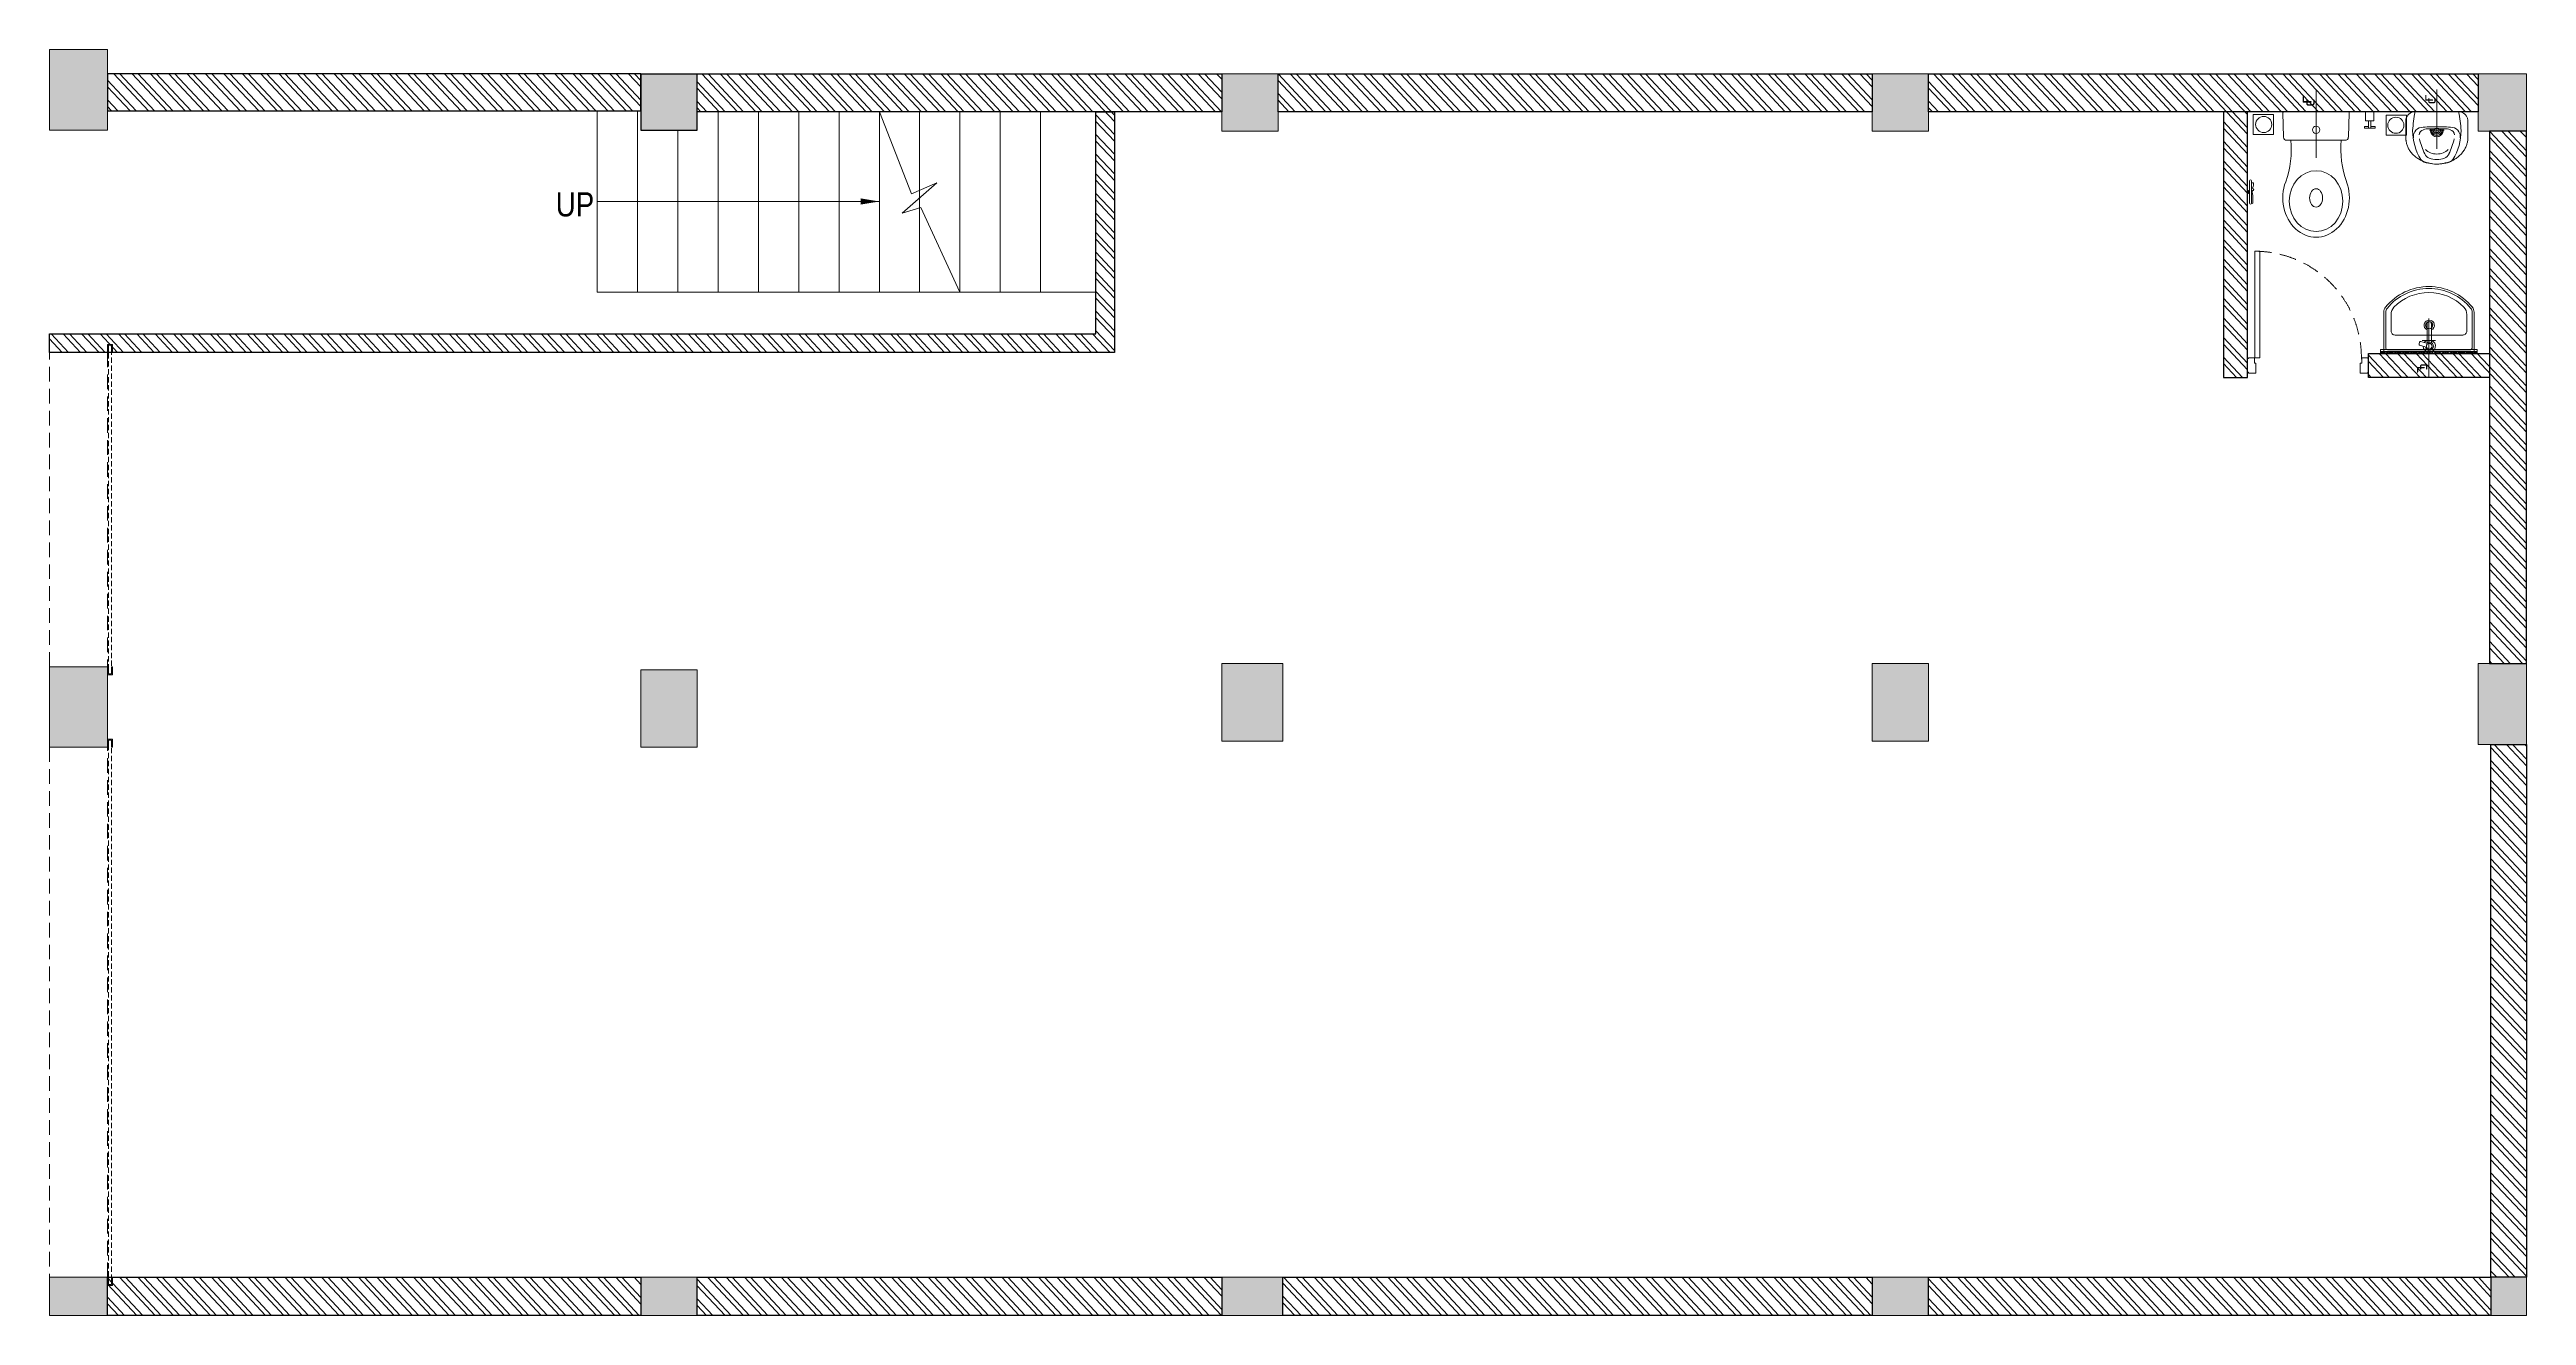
# Model space of a CAD drawing. Header units: feet. Extents: x -15366 to 0, y 0 to 7856.
import ezdxf

# ---------------------------------------------------------------- set-up
doc = ezdxf.new("R2010")
doc.units = ezdxf.units.FT
doc.header["$LTSCALE"] = 33
doc.header["$MEASUREMENT"] = 0
for name, pattern in [('a_p6_plan_L18$0$HIDDEN', [0.375, 0.25, -0.125]), ('CENTER', [2, 1.25, -0.25, 0.25, -0.25]), ('DOT2', [0.125, 0, -0.125]), ('HIDDEN', [9.525, 6.35, -3.175]), ('HIDDEN2', [4.7625, 3.175, -1.5875]), ('HIDDENX2', [0.75, 0.5, -0.25])]:
    doc.linetypes.add(name, pattern=pattern)
for name, color, linetype, lineweight in [('A-shutter', 8, 'Continuous', 18), ('beam', 90, 'Continuous', 9), ('centerline-toilets', 2, 'CENTER', 13), ('Column', 243, 'Continuous', 9), ('Door', 2, 'Continuous', 13), ('ele', 252, 'Continuous', 13), ('Fhitting', 152, 'Continuous', 30), ('LENS-DOOR', 34, 'Continuous', 20), ('LN-HATCH', 251, 'Continuous', 0), ('Mirror', 150, 'Continuous', 20), ('Panelling', 65, 'Continuous', 18), ('PARTITION', 22, 'Continuous', 30), ('rolling shutter', 1, 'Continuous', 5), ('Steps', 4, 'Continuous', 9), ('Toilet', 5, 'Continuous', 9)]:
    doc.layers.add(name, color=color, linetype=linetype, lineweight=lineweight)
doc.layers.add('A-WALL', color=1, linetype='Continuous')
doc.styles.add('A3 100 Narrow', font='l_10646.ttf', dxfattribs={"height": 150})
doc.styles.get("Standard").update_dxf_attribs({"font": 'GILC____.TTF'})
doc.dimstyles.new('01', dxfattribs={"dimtxt": 150, "dimasz": 115, "dimexe": 115, "dimexo": 115, "dimgap": 115, "dimtad": 0, "dimdec": 0, "dimzin": 0, "dimdsep": 46, "dimtxsty": 'Standard', "dimblk": 'ARCHTICK', "dimcen": 115, "dimdle": 115, "dimclrd": 256, "dimclre": 256, "dimclrt": 256, "dimadec": 0, "dimazin": 0, "dimtfac": 1, "dimtdec": 0, "dimtofl": 0, "dimtmove": 1, "dimatfit": 3, "dimfxl": 1, "dimtolj": 1, "dimtzin": 0, "dimlwd": -1, "dimlwe": -1, "dimarcsym": 0})

# ---------------------------------------------------------------- blocks, each defined once
blk = doc.blocks.new('_ArchTick')
at = {"const_width": 0.15}
blk.add_lwpolyline([(-0.5, -0.5), (0.5, 0.5)], dxfattribs=at)
blk = doc.blocks.new('DLF-RSP-AR-CD-DWG-4DT-3113$0$X-TYPICAL TOILET UPPER FLOORS - 02$0$urinals')
at = {"layer": 'Toilet'}
for p, q in [((0, -16), (0, 8)), ((-46, -115), (46, -115)), ((0, -105), (0, -161))]:
    blk.add_line(p, q, dxfattribs=at)
blk.add_lwpolyline([(135, 0), (-135, 0, 0.036949), (-150, -116, 0.138094), (-100, -297, 0.221721), (-52, -318, 0.062656), (0, -325, 0.062656), (52, -318, 0.221721), (100, -297, 0.138094), (150, -116, 0.036949)], format="xyb", close=True, dxfattribs=at)
for centre, radius, start, end in [((-91, -153), 53.8, 148.4868, 188.6401), ((-94, -145), 47.1, 93.3708, 154.4824), ((-71, -150), 40.2, 106.7016, 169.725), ((3, -1238), 1145, 90.1625, 95.0265), ((-51, -225), 119, 89.5454, 105.8857), ((0, -996), 891, 89.9918, 93.182), ((0, -115), 40, 167.428, 12.572), ((0, -115), 33, 164.1814, 15.8186), ((0, -115), 32, 163.6049, 16.3951), ((0, -115), 22.6, 155.6653, 24.3347), ((0, -115), 14.7, 139.9109, 40.0891), ((-3, -1238), 1145, 84.9735, 89.8375), ((0, -996), 891, 86.818, 90.0082), ((51, -225), 119, 74.1143, 90.4546), ((71, -150), 40.2, 10.275, 73.2984), ((94, -145), 47.1, 25.5176, 86.6292), ((91, -153), 53.8, 351.3599, 31.5132), ((414, -38), 538, 193.994, 204.5632), ((-30, -241), 50, 204.5632, 250.4606), ((-2, -165), 97.6, 225, 270.9552), ((-2, -161), 135, 250.4606, 270.6492), ((2, -165), 97.6, 269.0448, 315), ((2, -161), 135, 269.3508, 289.5394), ((30, -241), 50, 289.5394, 335.4368), ((-414, -38), 538, 335.4368, 346.006)]:
    blk.add_arc(centre, radius, start, end, dxfattribs=at)
blk.add_open_spline([(135, 0), (105, 0), (76, 0), (-13, 0), (-73, 0), (-133, 0), (-133, 0), (-134, 0), (-134, 0), (-135, 0), (-135, 0), (-135, 0), (-135, 0), (-135, 0), (-135, 0), (-135, 0), (-135, 0), (-135, 0), (-135, 0), (-135, 0), (-135, 0), (-135, 0), (-135, 0), (-136, 0), (-136, 0), (-136, 0), (-137, 0), (-138, 0), (-138, 0), (-141, 0), (-142, 0), (-146, -1), (-149, -2), (-155, -3), (-158, -5), (-163, -7), (-166, -9), (-171, -13), (-173, -15), (-178, -19), (-180, -22), (-184, -27), (-185, -29), (-188, -35), (-189, -38), (-191, -43), (-191, -46), (-192, -50), (-192, -51), (-192, -52), (-192, -54), (-193, -56), (-193, -56), (-193, -57), (-193, -57), (-193, -57), (-193, -57), (-193, -57), (-193, -57), (-193, -57), (-193, -57), (-193, -58), (-193, -58), (-193, -58), (-193, -58), (-193, -58), (-193, -58), (-193, -58), (-193, -59), (-193, -59), (-193, -60), (-193, -61), (-193, -62), (-193, -65), (-193, -66), (-193, -72), (-193, -75), (-193, -86), (-193, -93), (-193, -114), (-193, -128), (-193, -146), (-193, -145), (-193, -149), (-193, -150), (-193, -154), (-193, -156), (-193, -159), (-193, -159), (-193, -159), (-193, -159), (-193, -160), (-193, -160), (-193, -160), (-193, -160), (-193, -160), (-193, -160), (-193, -160), (-193, -160), (-193, -160), (-193, -160), (-193, -160), (-193, -161), (-193, -161), (-193, -161), (-193, -162), (-193, -162), (-192, -164), (-192, -165), (-192, -168), (-192, -170), (-192, -176), (-191, -180), (-189, -191), (-188, -198), (-183, -212), (-180, -219), (-173, -233), (-169, -240), (-159, -253), (-154, -259), (-142, -271), (-136, -277), (-123, -287), (-115, -292), (-101, -301), (-93, -305), (-77, -311), (-69, -314), (-53, -319), (-44, -321), (-28, -323), (-20, -324), (-9, -325), (-7, -325), (-3, -325), (-1, -325), (2, -325), (4, -325), (8, -325), (11, -325), (21, -324), (27, -323), (42, -321), (50, -319), (67, -315), (75, -312), (92, -305), (100, -301), (115, -292), (123, -288), (136, -277), (143, -271), (155, -259), (160, -252), (170, -238), (174, -231), (181, -217), (184, -210), (188, -195), (190, -188), (191, -179), (191, -178), (192, -174), (192, -171), (192, -168), (192, -167), (192, -164), (192, -162), (192, -160), (192, -160), (192, -160), (192, -160), (192, -160), (192, -159), (192, -159), (192, -159), (192, -158), (192, -157), (192, -156), (192, -155), (192, -152), (192, -150), (192, -143), (192, -144), (192, -132), (192, -124), (192, -99), (192, -82), (192, -65), (192, -64), (192, -62), (192, -60), (192, -58), (192, -58), (192, -57), (192, -57), (192, -57), (192, -57), (192, -57), (192, -57), (192, -57), (192, -57), (192, -57), (192, -57), (192, -56), (192, -56), (192, -55), (192, -55), (192, -53), (192, -52), (192, -48), (191, -46), (190, -40), (189, -37), (186, -31), (184, -28), (180, -22), (178, -19), (173, -14), (170, -12), (164, -8), (161, -6), (155, -3), (151, -2), (145, -1), (142, 0), (137, 0), (136, 0), (135, 0)], degree=3, knots=[0, 0, 0, 0, 0.329607, 0.329607, 0.988822, 0.988822, 0.996691, 0.996691, 0.998638, 0.998638, 0.99992, 0.99992, 1.000227, 1.000227, 1.000534, 1.000534, 1.001148, 1.001148, 1.002375, 1.002375, 1.00483, 1.00483, 1.009739, 1.009739, 1.019558, 1.019558, 1.039196, 1.039196, 1.078472, 1.078472, 1.157024, 1.157024, 1.314128, 1.314128, 1.471232, 1.471232, 1.628335, 1.628335, 1.785439, 1.785439, 1.942543, 1.942543, 2.099647, 2.099647, 2.256751, 2.256751, 2.413855, 2.413855, 2.450944, 2.450944, 2.525122, 2.525122, 2.556641, 2.556641, 2.563699, 2.563699, 2.567479, 2.567479, 2.57001, 2.57001, 2.570783, 2.570783, 2.572328, 2.572328, 2.573873, 2.573873, 2.576964, 2.576964, 2.583145, 2.583145, 2.595507, 2.595507, 2.620232, 2.620232, 2.669681, 2.669681, 2.76858, 2.76858, 2.966376, 2.966376, 3.36197, 3.36197, 3.45996, 3.45996, 3.491387, 3.491387, 3.554241, 3.554241, 3.562213, 3.562213, 3.566829, 3.566829, 3.570018, 3.570018, 3.570684, 3.570684, 3.571294, 3.571294, 3.571904, 3.571904, 3.573124, 3.573124, 3.575564, 3.575564, 3.580444, 3.580444, 3.590203, 3.590203, 3.609723, 3.609723, 3.648762, 3.648762, 3.72684, 3.72684, 3.861362, 3.861362, 3.995884, 3.995884, 4.130406, 4.130406, 4.264928, 4.264928, 4.39945, 4.39945, 4.533972, 4.533972, 4.668494, 4.668494, 4.803016, 4.803016, 4.937539, 4.937539, 5.072061, 5.072061, 5.118026, 5.118026, 5.144558, 5.144558, 5.17109, 5.17109, 5.224154, 5.224154, 5.330281, 5.330281, 5.468863, 5.468863, 5.607445, 5.607445, 5.746027, 5.746027, 5.884609, 5.884609, 6.023191, 6.023191, 6.161773, 6.161773, 6.300355, 6.300355, 6.438937, 6.438937, 6.577519, 6.577519, 6.602876, 6.602876, 6.653589, 6.653589, 6.673028, 6.673028, 6.711906, 6.711906, 6.713712, 6.713712, 6.715518, 6.715518, 6.719129, 6.719129, 6.726351, 6.726351, 6.740796, 6.740796, 6.769686, 6.769686, 6.827466, 6.827466, 6.943027, 6.943027, 7.174147, 7.174147, 7.636387, 7.636387, 7.659394, 7.659394, 7.705407, 7.705407, 7.71212, 7.71212, 7.713128, 7.713128, 7.714137, 7.714137, 7.716153, 7.716153, 7.720185, 7.720185, 7.728249, 7.728249, 7.744378, 7.744378, 7.776636, 7.776636, 7.841152, 7.841152, 7.970184, 7.970184, 8.14844, 8.14844, 8.326696, 8.326696, 8.504953, 8.504953, 8.683209, 8.683209, 8.861465, 8.861465, 9.039722, 9.039722, 9.217978, 9.217978, 9.283185, 9.283185, 9.283185, 9.283185], dxfattribs=at)
blk = doc.blocks.new('jALI')
at = {"layer": 'Toilet', "ltscale": 5}
h = blk.add_hatch(dxfattribs=at)
h.set_pattern_fill('HEX', color=256, scale=50, angle=135, double=1)
h.set_pattern_definition([(135, (-344825.863, 460708.187), (-7.65465545, -7.65465545), [6.25, -12.5]), (255, (-344825.863, 460708.187), (10.4564538, -2.80179835), [6.25, -12.5]), (195, (-344830.282, 460712.606), (2.80179835, -10.4564538), [6.25, -12.5])])
edge = h.paths.add_edge_path()
edge.add_arc((-393188, 163648), 50, -90, 270)
blk.add_lwpolyline([(-393250, 163582), (-393126, 163582), (-393126, 163709), (-393250, 163709)], close=True, dxfattribs=at)
blk.add_circle((-393188, 163648), 50, dxfattribs=at)
blk = doc.blocks.new('Urinal')
at = {"layer": 'centerline-toilets', "linetype": 'HIDDEN', "ltscale": 10}
blk.add_line((0, 231), (0, -137), dxfattribs=at)
at = {"layer": 'Fhitting', "lineweight": 0, "ltscale": 0.5, "rotation": 180}
blk.add_blockref('DLF-RSP-AR-CD-DWG-4DT-3113$0$X-TYPICAL TOILET UPPER FLOORS - 02$0$urinals', (0, 0), dxfattribs=at)
at = {"layer": 'Fhitting', "lineweight": 0, "ltscale": 0.5, "xscale": -1, "rotation": 90}
blk.add_blockref('jALI', (163394, -393104), dxfattribs=at)
at = {"layer": 'centerline-toilets', "linetype": 'DOT2', "insert": (-31, -69), "char_height": 75, "width": 495.83, "attachment_point": 5, "rotation": 270}
blk.add_mtext('{\\fISOCPEUR|b0|i0|c0|p34;℄}', dxfattribs=at)
blk = doc.blocks.new('WC')
at = {"layer": 'centerline-toilets', "linetype": 'HIDDEN', "ltscale": 10}
blk.add_line((0, 286), (0, -135), dxfattribs=at)
at = {"layer": 'Toilet'}
for p, q in [((-419, 507), (-425, 507)), ((-425, 507), (-425, 489)), ((-419, 489), (-425, 489)), ((-419, 507), (-419, 489)), ((-419, 504), (-413, 504)), ((-419, 492), (-413, 492)), ((-413, 567), (-413, 429)), ((-401, 567), (-401, 429)), ((-206, 6), (-202, 157)), ((181, 177), (-183, 177)), ((206, 6), (200, 157)), ((-200, 0), (200, 0))]:
    blk.add_line(p, q, dxfattribs=at)
at = {"layer": 'Toilet', "ltscale": 100}
for p, q in [((366, 103), (300, 103)), ((300, 92), (300, 103)), ((326, 92), (300, 92)), ((307, 0), (307, 57)), ((359, 57), (307, 57)), ((326, 103), (326, 57)), ((340, 103), (340, 57)), ((366, 92), (340, 92)), ((359, 57), (359, 0)), ((366, 92), (366, 103)), ((359, 0), (307, 0))]:
    blk.add_line(p, q, dxfattribs=at)
at = {"layer": 'Toilet'}
blk.add_circle((0, 112), 22.9, dxfattribs=at)
for centre, radius, start, end in [((-407, 567), 6, 0, 180), ((-407, 429), 6, 180, 0), ((-776, 231), 622, 354.997, 19.0619), ((776, 226), 623, 160.5196, 184.5617), ((-182, 158), 19.3, 90.3509, 180.8981), ((180, 158), 19.3, 359.1019, 89.6491), ((-200, 6), 5.72, 177.9546, 270), ((200, 6), 5.72, 270, 2.0454)]:
    blk.add_arc(centre, radius, start, end, dxfattribs=at)
at = {"layer": 'Toilet', "extrusion": (0, 0, -1)}
for centre, major_axis, ratio, start_param, end_param in [((0, 534), (0, -245), 0.842028, 7.436326, 11.41323), ((0, 535), (0, -57.2), 0.7, 1.570796326794896, 7.853981633974482)]:
    blk.add_ellipse(centre, major_axis=major_axis, ratio=ratio, start_param=start_param, end_param=end_param, dxfattribs=at)
blk.add_ellipse((0, 555), major_axis=(0, -189), ratio=0.878788, dxfattribs=at)
at = {"layer": 'Toilet'}
blk.add_open_spline([(-401, 441), (-397, 441), (-384, 439), (-389, 459), (-396, 480), (-386, 478), (-386, 491), (-403, 487), (-385, 532), (-396, 547), (-391, 570), (-397, 569), (-401, 568)], degree=3, knots=[0, 0, 0, 0, 9.744972, 33.823887, 47.583551, 49.497915, 60.560502, 63.822284, 93.508019, 135.756925, 141.904352, 150.301906, 150.301906, 150.301906, 150.301906], dxfattribs=at)
at = {"layer": 'Fhitting', "lineweight": 0, "ltscale": 0.5, "rotation": 270}
blk.add_blockref('jALI', (-163973, -393109), dxfattribs=at)
at = {"layer": 'centerline-toilets', "linetype": 'DOT2', "insert": (-36, -57), "char_height": 85.83, "width": 567.4, "attachment_point": 5, "rotation": 270}
blk.add_mtext('{\\fISOCPEUR|b0|i0|c0|p34;℄}', dxfattribs=at)
blk = doc.blocks.new('Wash Basin')
at = {"layer": 'PARTITION', "lineweight": 9}
h = blk.add_hatch(dxfattribs=at)
h.set_pattern_fill('ANSI38', color=256, scale=70, angle=990, style=0, double=1)
h.set_pattern_definition([(315, (-64.7135, -33.325), (6.18718, 6.18718), []), (45, (-64.7135, -33.325), (6.18718, 18.56155), [21.875, -13.125])])
h.paths.add_polyline_path([(300, -22), (-300, -22), (-300, -34), (300, -34)])
at = {"layer": 'centerline-toilets', "linetype": 'HIDDEN', "ltscale": 10}
blk.add_line((0, -238), (0, 130), dxfattribs=at)
at = {"layer": 'Mirror', "ltscale": 0.5}
blk.add_lwpolyline([(-300, -34), (-300, -46), (300, -46), (300, -34)], close=True, dxfattribs=at)
at = {"layer": 'Panelling', "lineweight": 9}
blk.add_lwpolyline([(-300, -22), (-300, -34), (300, -34), (300, -22)], close=True, dxfattribs=at)
at = {"layer": 'Toilet', "ltscale": 100}
for p, q in [((-280, -32), (-280, -278)), ((-270, -22), (270, -22)), ((-268, -55), (-268, -278)), ((-258, -45), (258, -45)), ((-15, -89), (-15, -208)), ((11, -208), (11, -89)), ((268, -55), (268, -278)), ((280, -32), (280, -278))]:
    blk.add_line(p, q, dxfattribs=at)
blk.add_lwpolyline([(-235, -264, 0.191896), (-217, -309, 0.420236), (217, -309, 0.191896), (235, -264), (235, -161, 0.414214), (210, -136), (-210, -136, 0.414214), (-235, -161)], format="xyb", close=True, dxfattribs=at)
blk.add_lwpolyline([(41, -103), (-41, -103)], dxfattribs=at)
blk.add_lwpolyline([(23, -62), (58, -74, -0.414214), (61, -81), (58, -93, -0.414214), (50, -96), (16, -85)], format="xyb", dxfattribs=at)
for centre, radius in [((-2, -67), 17.5), ((-2, -197), 22.5)]:
    blk.add_circle(centre, radius, dxfattribs=at)
for centre, radius, start, end in [((-270, -32), 10, 90, 180), ((-258, -55), 10, 90, 180), ((258, -55), 10, 0, 90), ((270, -32), 10, 0, 90), ((-230, -278), 50, 180, 218.4461), ((-230, -278), 38, 180, 218.4461), ((0, -89), 336, 219.313, 320.687), ((-2, -197), 32.1, 113.0898, 66.246), ((-2, -197), 20.5, 128.0403, 237.2899), ((-2, -197), 20.5, 304.4733, 50.7332), ((230, -278), 38, 321.5539, 0), ((230, -278), 50, 321.5539, 0), ((0, -89), 348, 219.2826, 320.7174)]:
    blk.add_arc(centre, radius, start, end, dxfattribs=at)
for centre, major_axis, start_param, end_param in [((-2, -67), (0, 38.3), 4.720493, 9.081982), ((-2, -67), (-0.2, -25.6), 1.769108, 7.074098), ((-2, -67), (0, 38.3), 3.484555, 4.083576), ((-2, -208), (-9.04, 9.04), 0.785398, 3.926991)]:
    blk.add_ellipse(centre, major_axis=major_axis, ratio=1, start_param=start_param, end_param=end_param, dxfattribs=at)
at = {"layer": 'centerline-toilets', "linetype": 'DOT2', "insert": (33, 62), "char_height": 75, "width": 495.83, "attachment_point": 5, "rotation": 90}
blk.add_mtext('{\\fISOCPEUR|b0|i0|c0|p34;℄}', dxfattribs=at)
blk = doc.blocks.new('*U11')
at = {"layer": 'LENS-DOOR'}
for p, q in [((547492, 1778574), (547492, 1779235)), ((547523, 1779235), (547492, 1779235)), ((547523, 1779235), (547523, 1778574)), ((547447, 1778569), (547452, 1778569)), ((547447, 1778484), (547447, 1778569)), ((547447, 1778484), (547452, 1778484)), ((547452, 1778574), (547489, 1778574)), ((547452, 1778569), (547452, 1778574)), ((547452, 1778479), (547452, 1778484)), ((547452, 1778479), (547499, 1778479)), ((547489, 1778540), (547489, 1778574)), ((547489, 1778540), (547499, 1778540)), ((547523, 1778574), (547492, 1778574)), ((547499, 1778479), (547499, 1778540)), ((548145, 1778479), (548145, 1778540)), ((548156, 1778540), (548145, 1778540)), ((548192, 1778479), (548145, 1778479)), ((548192, 1778574), (548156, 1778574)), ((548156, 1778540), (548156, 1778574)), ((548192, 1778569), (548192, 1778574)), ((548197, 1778569), (548192, 1778569)), ((548192, 1778479), (548192, 1778484)), ((548197, 1778484), (548192, 1778484)), ((548197, 1778484), (548197, 1778569))]:
    blk.add_line(p, q, dxfattribs=at)
at = {"layer": 'LENS-DOOR', "color": 7, "linetype": 'HIDDEN2', "extrusion": (0, 0, -1)}
blk.add_ellipse((547492, 1778574), major_axis=(661, 0), ratio=1, start_param=-1.570791, end_param=0.051209, dxfattribs=at)
blk = doc.blocks.new('*U9')
at = {"layer": 'A-shutter', "color": 5, "ltscale": 10}
for points in [[(41039715, -1561539), (41039715, -1561544), (41039670, -1561544), (41039670, -1561564), (41039715, -1561564), (41039715, -1561569), (41039665, -1561569), (41039665, -1561539)], [(41043004, -1561539), (41043004, -1561544), (41043049, -1561544), (41043049, -1561564), (41043004, -1561564), (41043004, -1561569), (41043054, -1561569), (41043054, -1561539)]]:
    blk.add_lwpolyline(points, close=True, dxfattribs=at)
at = {"layer": 'A-shutter', "color": 5, "linetype": 'HIDDENX2', "ltscale": 2}
blk.add_lwpolyline([(41039670, -1561544), (41039670, -1561564), (41043049, -1561564), (41043049, -1561544)], close=True, dxfattribs=at)
blk = doc.blocks.new('*U10')
at = {"layer": 'A-shutter', "color": 5, "ltscale": 10}
for points in [[(41041054, -1561539), (41041054, -1561544), (41041009, -1561544), (41041009, -1561564), (41041054, -1561564), (41041054, -1561569), (41041004, -1561569), (41041004, -1561539)], [(41043004, -1561539), (41043004, -1561544), (41043049, -1561544), (41043049, -1561564), (41043004, -1561564), (41043004, -1561569), (41043054, -1561569), (41043054, -1561539)]]:
    blk.add_lwpolyline(points, close=True, dxfattribs=at)
at = {"layer": 'A-shutter', "color": 5, "linetype": 'HIDDENX2', "ltscale": 2}
blk.add_lwpolyline([(41041009, -1561544), (41041009, -1561564), (41043049, -1561564), (41043049, -1561544)], close=True, dxfattribs=at)

msp = doc.modelspace()

# ---------------------------------------------------------------- hatches: boundary and pattern name
at = {"layer": 'Column'}
h = msp.add_hatch(color=8, dxfattribs=at)
h.dxf.hatch_style = 1
h.paths.add_polyline_path([(-220, 0), (0, 0), (0, 237), (-220, 237)])
h.paths.add_polyline_path([(-3709, 0), (-3709, 237), (-4059, 237), (-4059, 0)])
h.paths.add_polyline_path([(-8094, 237), (-8094, 0), (-7714, 0), (-7714, 237)])
h.paths.add_polyline_path([(-11348, 0), (-11348, 237), (-11698, 237), (-11698, 0)])
h.paths.add_polyline_path([(-15366, 237), (-15366, 0), (-15006, 0), (-15006, 237)])
h.paths.add_polyline_path([(-15366, 3526), (-15006, 3526), (-15006, 4026), (-15366, 4026)])
h.paths.add_polyline_path([(-15006, 7856), (-15366, 7856), (-15366, 7356), (-15006, 7356)])
h.paths.add_polyline_path([(-11348, 7706), (-11698, 7706), (-11698, 7356), (-11348, 7356)])
h.paths.add_polyline_path([(-8094, 7350), (-7744, 7350), (-7744, 7706), (-8094, 7706)])
h.paths.add_polyline_path([(-3709, 7350), (-3709, 7706), (-4059, 7706), (-4059, 7350)])
h.paths.add_polyline_path([(0, 7350), (0, 7706), (-300, 7706), (-300, 7350)])
h.paths.add_polyline_path([(-3709, 4046), (-4059, 4046), (-4059, 3564), (-3709, 3564)])
h.paths.add_polyline_path([(-8094, 3564), (-7714, 3564), (-7714, 4046), (-8094, 4046)])
h.paths.add_polyline_path([(-11698, 3526), (-11348, 3526), (-11348, 4006), (-11698, 4006)])
h.paths.add_polyline_path([(0, 4046), (-300, 4046), (-300, 3544), (0, 3544)])
at = {"layer": 'LN-HATCH'}
h = msp.add_hatch(dxfattribs=at)
h.set_pattern_fill('ANSI32', color=256, scale=222, angle=88.11)
h.paths.add_polyline_path([(-11698, 7706), (-15006, 7706), (-15006, 7476), (-11698, 7476)])
h.paths.add_polyline_path([(-8760, 7470), (-8760, 5976), (-15366, 5976), (-15366, 6091), (-8875, 6091), (-8875, 7470)])
h.paths.add_polyline_path([(-4059, 7470), (-7744, 7470), (-7744, 7706), (-4059, 7706)])
h.paths.add_polyline_path([(-8094, 7470), (-11348, 7470), (-11348, 7706), (-8094, 7706)])
h.paths.add_polyline_path([(-300, 7470), (-3709, 7470), (-3709, 7706), (-300, 7706)])
h.paths.add_polyline_path([(-230, 4046), (0, 4046), (0, 7350), (-230, 7350)])
h.paths.add_polyline_path([(0, 237), (-220, 237), (-220, 3544), (0, 3544)])
h.paths.add_polyline_path([(-3709, 237), (-220, 237), (-220, 0), (-3709, 0)])
h.paths.add_polyline_path([(-7714, 237), (-4059, 237), (-4059, 0), (-7714, 0)])
h.paths.add_polyline_path([(-11348, 237), (-8094, 237), (-8094, 0), (-11348, 0)])
h.paths.add_polyline_path([(-15006, 237), (-11698, 237), (-11698, 0), (-15006, 0)])
h.paths.add_polyline_path([(-980, 5970), (-230, 5970), (-230, 5820), (-980, 5820)])
h.paths.add_polyline_path([(-1730, 7470), (-1880, 7470), (-1880, 5820), (-1730, 5820)])

# ---------------------------------------------------------------- linework, layer by layer
at = {"layer": 'A-WALL'}
msp.add_line((-11698, 7706), (-11348, 7706), dxfattribs=at)
for points in [[(-11698, 7706), (-15006, 7706), (-15006, 7476), (-11698, 7476)], [(-8094, 7470), (-11348, 7470), (-11348, 7706), (-8094, 7706)], [(-4059, 7470), (-7744, 7470), (-7744, 7706), (-4059, 7706)], [(-300, 7470), (-3709, 7470), (-3709, 7706), (-300, 7706)], [(-8760, 7470), (-8760, 5976), (-15366, 5976), (-15366, 6091), (-8875, 6091), (-8875, 7470)], [(-1730, 7470), (-1880, 7470), (-1880, 5820), (-1730, 5820)], [(-230, 4046), (0, 4046), (0, 7350), (-230, 7350)], [(-980, 5970), (-230, 5970), (-230, 5820), (-980, 5820)], [(0, 237), (-220, 237), (-220, 3544), (0, 3544)], [(-15006, 237), (-11698, 237), (-11698, 0), (-15006, 0)], [(-11348, 237), (-8094, 237), (-8094, 0), (-11348, 0)], [(-7714, 237), (-4059, 237), (-4059, 0), (-7714, 0)], [(-3709, 237), (-220, 237), (-220, 0), (-3709, 0)]]:
    msp.add_lwpolyline(points, close=True, dxfattribs=at)
msp.add_lwpolyline([(-11698, 7706), (-11698, 7356), (-11348, 7356), (-11348, 7706)], dxfattribs=at)
at = {"layer": 'beam', "linetype": 'a_p6_plan_L18$0$HIDDEN', "lineweight": 5, "ltscale": 11}
for points in [[(-15006, 4026), (-15366, 4026), (-15366, 5976), (-15006, 5976)], [(-15006, 3526), (-15366, 3526), (-15366, 237), (-15006, 237)]]:
    msp.add_lwpolyline(points, close=True, dxfattribs=at)
at = {"layer": 'Column'}
for points in [[(-15006, 7356), (-15006, 7856), (-15366, 7856), (-15366, 7356)], [(-7744, 7350), (-8094, 7350), (-8094, 7706), (-7744, 7706)], [(-3709, 7350), (-4059, 7350), (-4059, 7706), (-3709, 7706)], [(0, 7350), (-300, 7350), (-300, 7706), (0, 7706)], [(-15366, 3526), (-15366, 4026), (-15006, 4026), (-15006, 3526)], [(-11698, 3526), (-11698, 4006), (-11348, 4006), (-11348, 3526)], [(-7714, 3564), (-8094, 3564), (-8094, 4046), (-7714, 4046)], [(-3709, 3564), (-4059, 3564), (-4059, 4046), (-3709, 4046)], [(0, 3544), (0, 4046), (-300, 4046), (-300, 3544)], [(-15366, 237), (-15006, 237), (-15006, 0), (-15366, 0)], [(-11348, 237), (-11348, 0), (-11698, 0), (-11698, 237)], [(-7714, 237), (-7714, 0), (-8094, 0), (-8094, 237)], [(-4059, 237), (-4059, 0), (-3709, 0), (-3709, 237)], [(-220, 237), (-220, 0), (0, 0), (0, 237)]]:
    msp.add_lwpolyline(points, close=True, dxfattribs=at)
at = {"layer": 'Steps'}
for p, q in [((-11968, 7476), (-11968, 6350)), ((-11718, 7476), (-11718, 6350)), ((-11218, 7470), (-11218, 6350)), ((-10968, 7470), (-10968, 6350)), ((-10718, 7470), (-10718, 6350)), ((-10468, 7470), (-10468, 6350)), ((-10218, 7470), (-10218, 6350)), ((-9968, 7470), (-9968, 6350)), ((-9718, 7470), (-9718, 6350)), ((-9468, 7470), (-9468, 6350)), ((-9218, 7470), (-9218, 6350)), ((-11468, 7356), (-11468, 6350)), ((-11968, 6350), (-8875, 6350))]:
    msp.add_line(p, q, dxfattribs=at)
msp.add_lwpolyline([(-10218, 7470), (-10019, 6960), (-9862, 7029), (-10077, 6841), (-9961, 6876), (-9718, 6350)], dxfattribs=at)

# ---------------------------------------------------------------- block references
at = {"layer": 'Door'}
msp.add_blockref('*U11', (-549177, -1772631), dxfattribs=at)
at = {"layer": 'ele', "color": 0, "lineweight": -2, "xscale": -1, "rotation": 180}
for name, p in [('WC', (-1305, 7470)), ('Urinal', (-556, 7470))]:
    msp.add_blockref(name, p, dxfattribs=at)
at = {"layer": 'ele', "color": 0, "lineweight": -2, "rotation": 180}
msp.add_blockref('Wash Basin', (-605, 5948), dxfattribs=at)
at = {"layer": 'rolling shutter', "color": 2, "rotation": 270}
msp.add_blockref('*U10', (1546563, 41047030), dxfattribs=at)
at = {"layer": 'rolling shutter', "color": 2, "xscale": -1, "rotation": 270}
msp.add_blockref('*U9', (1546563, -41039478), dxfattribs=at)

# ---------------------------------------------------------------- texts
at = {"layer": 'Steps', "insert": (-11987, 6818), "char_height": 150, "attachment_point": 9, "style": 'A3 100 Narrow'}
msp.add_mtext_dynamic_manual_height_columns('{\\fArial Narrow|b0|i0|c0|p34;UP}', width=232.54, gutter_width=750, heights=[0], dxfattribs=at)

# ---------------------------------------------------------------- leaders
at = {"layer": 'Steps'}
msp.add_leader([(-10218, 6913), (-11968, 6913)], dimstyle='01', override={"dimgap": 115, "dimtad": 0}, dxfattribs=at)

doc.saveas('drawing.dxf')
